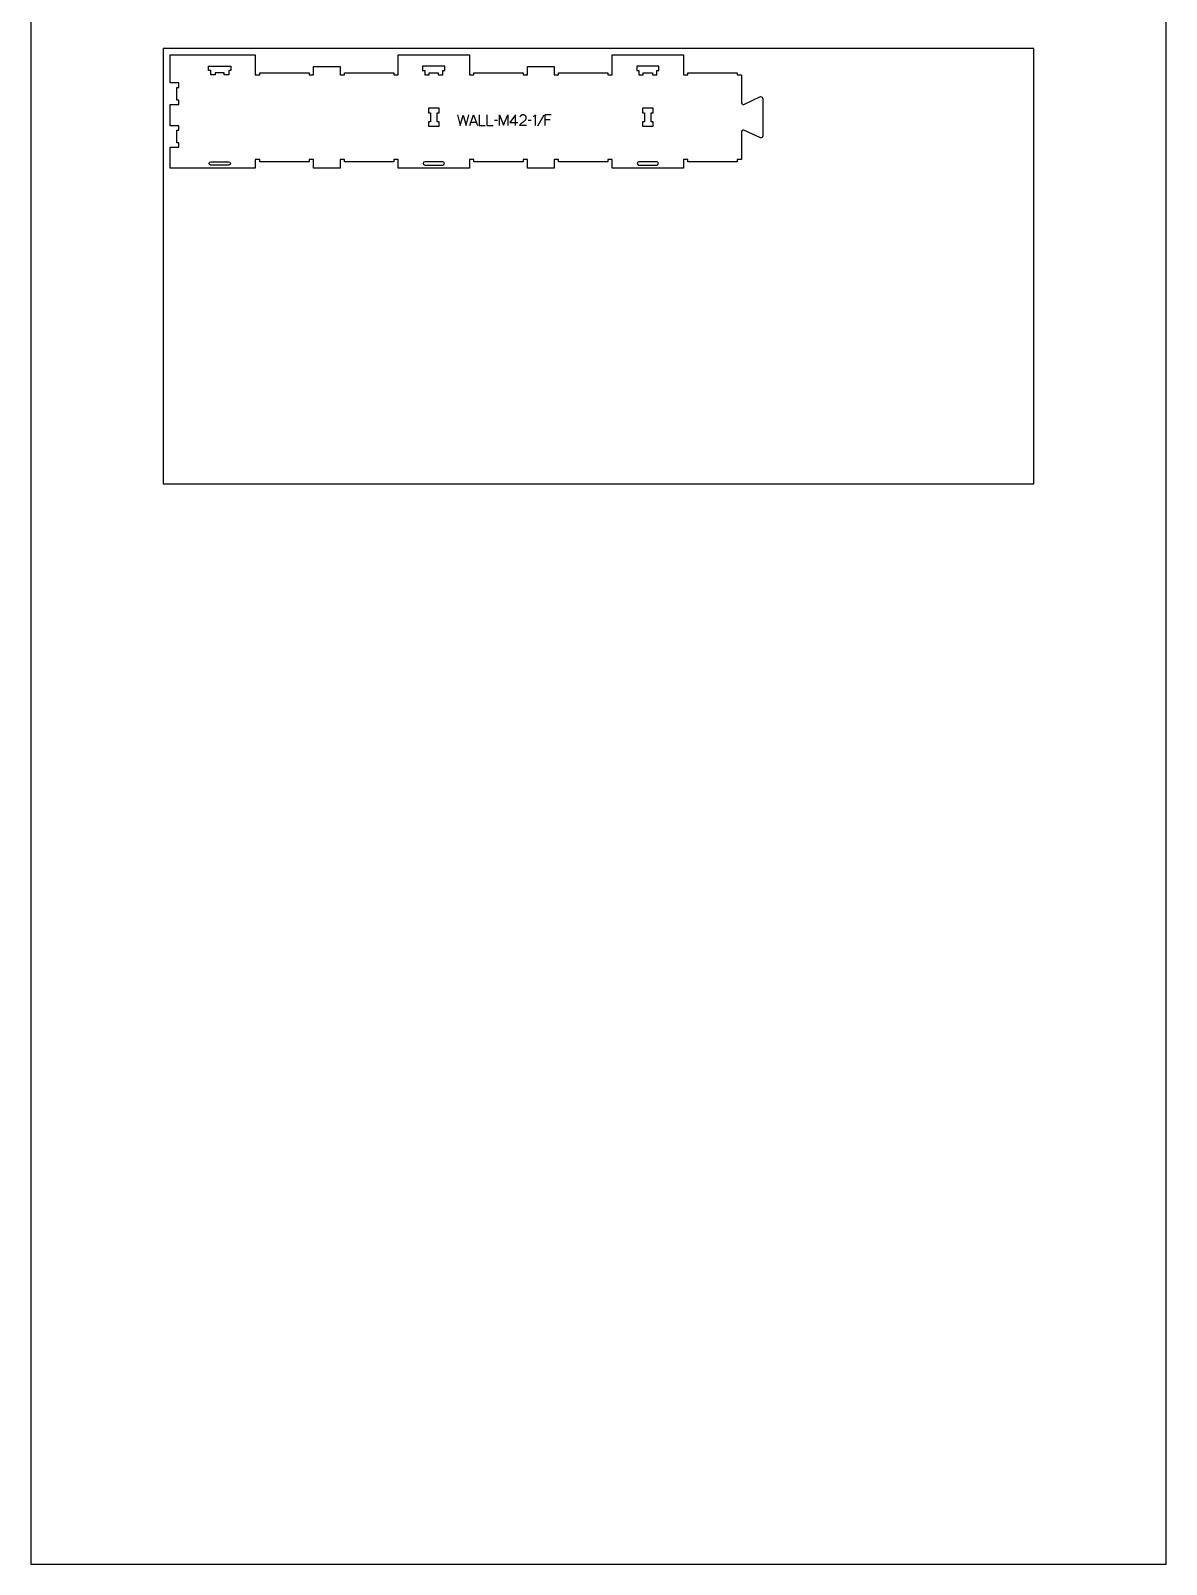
# Model space of a CAD drawing. Extents: x -20252 to -17068, y -27186 to -19593.
# Drawn here: x -20252 to -17068, y -27186 to -22887 of the extents above; entities that cross this region are included whole.
import ezdxf

# ---------------------------------------------------------------- set-up
doc = ezdxf.new("R2010")
doc.units = 0
for name, color, linetype in [('0_SHEET_SPRUCEPLY_2440X122', 1, 'CONTINUOUS'), ('1_ANYTOOL_1MMDEEP_LABELS_S', 2, 'CONTINUOUS'), ('3_ANYTOOL_CUTTHROUGH_INSID', 4, 'CONTINUOUS'), ('4_ANYTOOL_CUTTHROUGH_OUTSI', 5, 'CONTINUOUS'), ('DONOTCUT', 18, 'CONTINUOUS')]:
    doc.layers.add(name, color=color, linetype=linetype)

msp = doc.modelspace()

# ---------------------------------------------------------------- linework, layer by layer
at = {"layer": '0_SHEET_SPRUCEPLY_2440X122'}
msp.add_lwpolyline([(-19879.9, -22936.7), (-19879.9, -24156.7), (-17439.9, -24156.7), (-17439.9, -22936.7)], close=True, dxfattribs=at)
at = {"layer": '1_ANYTOOL_1MMDEEP_LABELS_S'}
for points in [[(-19055.5, -23122.8), (-19047.8, -23152.8), (-19039.3, -23123.7), (-19030.9, -23152.8), (-19023.4, -23122.8)], [(-19020.8, -23152.8), (-19009.9, -23122.8), (-18998.8, -23152.8)], [(-18994.6, -23122.8), (-18994.6, -23152.8), (-18977.5, -23152.8)], [(-18972.7, -23122.8), (-18972.7, -23152.8), (-18955.6, -23152.8)], [(-18937.9, -23152.8), (-18937.9, -23122.8), (-18925.9, -23151.2), (-18913.9, -23122.9), (-18913.9, -23152.8)], [(-18892.3, -23152.8), (-18892.3, -23122.8), (-18908.3, -23144.2)], [(-18862.1, -23152.8), (-18880.4, -23152.7), (-18880.2, -23152.3), (-18880.2, -23152), (-18880.1, -23151.8), (-18880, -23151.6), (-18879.9, -23151.4), (-18879.8, -23151.2), (-18879.7, -23151), (-18879.6, -23150.7), (-18879.5, -23150.5), (-18879.4, -23150.3), (-18879.3, -23150.1), (-18879.2, -23149.9), (-18879.1, -23149.7), (-18878.9, -23149.5), (-18878.8, -23149.3), (-18878.7, -23149.2), (-18878.6, -23149), (-18878.4, -23148.8), (-18878.3, -23148.6), (-18878.1, -23148.4), (-18878, -23148.2), (-18877.8, -23148.1), (-18877.7, -23147.9), (-18877.5, -23147.7), (-18877.4, -23147.5), (-18877.2, -23147.4), (-18877, -23147.2), (-18876.9, -23147), (-18876.7, -23146.9), (-18876.3, -23146.6), (-18874.9, -23145.4), (-18873.4, -23144.2), (-18871.9, -23143), (-18870.3, -23141.9), (-18869.6, -23141.3), (-18868.9, -23140.8), (-18868.1, -23140.2), (-18867.5, -23139.6), (-18866.8, -23139), (-18866.1, -23138.4), (-18865.5, -23137.8), (-18864.9, -23137.2), (-18864.8, -23137), (-18864.6, -23136.9), (-18864.5, -23136.7), (-18864.4, -23136.5), (-18864.2, -23136.4), (-18864.1, -23136.2), (-18864, -23136), (-18863.9, -23135.9), (-18863.8, -23135.7), (-18863.7, -23135.5), (-18863.6, -23135.3), (-18863.5, -23135.1), (-18863.4, -23135), (-18863.3, -23134.8), (-18863.2, -23134.6), (-18863.2, -23134.4), (-18863.1, -23134.2), (-18863, -23134), (-18863, -23133.8), (-18862.9, -23133.6), (-18862.8, -23133.4), (-18862.8, -23133.2), (-18862.7, -23133), (-18862.7, -23132.8), (-18862.7, -23132.6), (-18862.6, -23132.4), (-18862.6, -23132.1), (-18862.6, -23131.9), (-18862.6, -23131.7), (-18862.6, -23131.5), (-18862.6, -23131.3), (-18862.6, -23131), (-18862.6, -23130.8), (-18862.6, -23130.5), (-18862.6, -23130.3), (-18862.6, -23130.1), (-18862.6, -23129.8), (-18862.6, -23129.6), (-18862.7, -23129.4), (-18862.7, -23129.1), (-18862.8, -23128.9), (-18862.8, -23128.7), (-18862.9, -23128.5), (-18862.9, -23128.3), (-18863, -23128.1), (-18863, -23127.9), (-18863.1, -23127.7), (-18863.2, -23127.5), (-18863.3, -23127.3), (-18863.4, -23127.1), (-18863.5, -23126.9), (-18863.5, -23126.8), (-18863.6, -23126.6), (-18863.8, -23126.4), (-18863.9, -23126.2), (-18864, -23126.1), (-18864.1, -23125.9), (-18864.2, -23125.8), (-18864.4, -23125.6), (-18864.5, -23125.5), (-18864.6, -23125.3), (-18864.8, -23125.2), (-18864.9, -23125), (-18865.1, -23124.9), (-18865.2, -23124.8), (-18865.4, -23124.7), (-18865.6, -23124.5), (-18865.7, -23124.4), (-18865.9, -23124.3), (-18866.1, -23124.2), (-18866.3, -23124.1), (-18866.4, -23124), (-18866.6, -23123.9), (-18866.8, -23123.8), (-18867, -23123.7), (-18867.2, -23123.6), (-18867.4, -23123.5), (-18867.6, -23123.5), (-18867.8, -23123.4), (-18868, -23123.3), (-18868.2, -23123.3), (-18868.4, -23123.2), (-18868.6, -23123.2), (-18868.8, -23123.1), (-18869, -23123.1), (-18869.2, -23123), (-18869.4, -23123), (-18869.6, -23122.9), (-18869.9, -23122.9), (-18870.1, -23122.9), (-18870.3, -23122.9), (-18870.5, -23122.8), (-18870.8, -23122.8), (-18871, -23122.8), (-18871.5, -23122.8), (-18871.8, -23122.8), (-18872.2, -23122.8), (-18872.6, -23122.9), (-18872.9, -23122.9), (-18873.2, -23122.9), (-18873.6, -23123), (-18873.9, -23123.1), (-18874.2, -23123.1), (-18874.5, -23123.2), (-18874.7, -23123.3), (-18874.8, -23123.3), (-18875, -23123.4), (-18875.1, -23123.4), (-18875.3, -23123.5), (-18875.4, -23123.5), (-18875.6, -23123.6), (-18875.7, -23123.7), (-18875.9, -23123.7), (-18876, -23123.8), (-18876.1, -23123.9), (-18876.3, -23123.9), (-18876.4, -23124), (-18876.6, -23124.1), (-18876.7, -23124.2), (-18876.8, -23124.2), (-18876.9, -23124.3), (-18877.1, -23124.4), (-18877.2, -23124.5), (-18877.3, -23124.6), (-18877.4, -23124.7), (-18877.6, -23124.8), (-18877.7, -23124.9), (-18877.8, -23125), (-18877.9, -23125.1), (-18878, -23125.2), (-18878.1, -23125.3), (-18878.3, -23125.4), (-18878.4, -23125.6), (-18878.5, -23125.7), (-18878.6, -23125.8), (-18878.7, -23125.9), (-18878.9, -23126.2), (-18879.1, -23126.4), (-18879.3, -23126.7), (-18879.4, -23127), (-18879.6, -23127.3), (-18879.8, -23127.6), (-18880, -23127.9)], [(-18836.2, -23152.8), (-18836.2, -23122.8), (-18836.3, -23122.9), (-18836.3, -23123.1), (-18836.3, -23123.2), (-18836.4, -23123.4), (-18836.4, -23123.5), (-18836.4, -23123.6), (-18836.5, -23123.8), (-18836.5, -23123.9), (-18836.6, -23124), (-18836.6, -23124.1), (-18836.7, -23124.2), (-18836.7, -23124.3), (-18836.7, -23124.3), (-18836.8, -23124.4), (-18836.8, -23124.4), (-18836.8, -23124.5), (-18836.9, -23124.6), (-18836.9, -23124.6), (-18836.9, -23124.7), (-18837, -23124.7), (-18837, -23124.8), (-18837.1, -23124.8), (-18837.1, -23124.9), (-18837.1, -23124.9), (-18837.2, -23125), (-18837.2, -23125), (-18837.3, -23125.1), (-18837.3, -23125.1), (-18837.4, -23125.2), (-18837.4, -23125.2), (-18837.5, -23125.3), (-18837.5, -23125.3), (-18837.6, -23125.4), (-18837.7, -23125.5), (-18837.8, -23125.6), (-18837.9, -23125.7), (-18838.1, -23125.8), (-18838.2, -23125.8), (-18838.3, -23125.9), (-18838.4, -23126), (-18838.6, -23126), (-18838.7, -23126.1), (-18838.9, -23126.2), (-18839.1, -23126.3), (-18839.4, -23126.4), (-18839.7, -23126.5), (-18840, -23126.6), (-18840.3, -23126.7), (-18840.6, -23126.8), (-18840.8, -23126.8), (-18841.1, -23126.9), (-18841.4, -23127), (-18841.7, -23127), (-18841.9, -23127), (-18842.2, -23127.1), (-18842.5, -23127.1), (-18842.7, -23127.1), (-18843, -23127.1), (-18843.2, -23127.1)], [(-18813.5, -23123.3), (-18830.7, -23154.1)], [(-18792.3, -23122.8), (-18809.9, -23122.8), (-18809.9, -23152.8)], [(-19017.3, -23143.3), (-19002.4, -23143.3)], [(-18943, -23138.9), (-18951.8, -23139)], [(-18908.3, -23144.2), (-18886.5, -23144.2)], [(-18848.4, -23138.9), (-18857.2, -23139)], [(-18795.4, -23136.8), (-18809.9, -23136.8)]]:
    msp.add_lwpolyline(points, dxfattribs=at)
at = {"layer": '3_ANYTOOL_CUTTHROUGH_INSID', "color": 4}
for points in [[(-19708.9, -23004.7), (-19734.4, -23004.7), (-19734.4, -23010.7), (-19746.9, -23010.7), (-19746.9, -22998.7), (-19752.9, -22998.7), (-19752.9, -22986.2), (-19690.4, -22986.2), (-19690.4, -22998.7), (-19696.4, -22998.7), (-19696.4, -23010.7), (-19708.9, -23010.7)], [(-19108.9, -23004.7), (-19108.9, -23010.7), (-19096.4, -23010.7), (-19096.4, -22998.7), (-19090.4, -22998.7), (-19090.4, -22986.2), (-19152.9, -22986.2), (-19152.9, -22998.7), (-19146.9, -22998.7), (-19146.9, -23010.7), (-19134.4, -23010.7), (-19134.4, -23004.7)], [(-18508.9, -23004.7), (-18508.9, -23010.7), (-18496.4, -23010.7), (-18496.4, -22998.7), (-18490.4, -22998.7), (-18490.4, -22986.2), (-18552.9, -22986.2), (-18552.9, -22998.7), (-18546.9, -22998.7), (-18546.9, -23010.7), (-18534.4, -23010.7), (-18534.4, -23004.7)], [(-19130.9, -23116.7), (-19130.9, -23142.2), (-19136.9, -23142.2), (-19136.9, -23154.7), (-19106.4, -23154.7), (-19106.4, -23142.2), (-19112.4, -23142.2), (-19112.4, -23116.7), (-19106.4, -23116.7), (-19106.4, -23104.2), (-19136.9, -23104.2), (-19136.9, -23116.7)], [(-18530.9, -23116.7), (-18530.9, -23142.2), (-18536.9, -23142.2), (-18536.9, -23154.7), (-18506.4, -23154.7), (-18506.4, -23142.2), (-18512.4, -23142.2), (-18512.4, -23116.7), (-18506.4, -23116.7), (-18506.4, -23104.2), (-18536.9, -23104.2), (-18536.9, -23116.7)]]:
    msp.add_lwpolyline(points, close=True, dxfattribs=at)
for points in [[(-19746.7, -23263.7, -1), (-19746.7, -23254.2), (-19696.7, -23254.2, -1), (-19696.7, -23263.7)], [(-19146.7, -23263.7), (-19096.7, -23263.7, 1), (-19096.7, -23254.2), (-19146.7, -23254.2, 1)], [(-18546.7, -23263.7), (-18496.7, -23263.7, 1), (-18496.7, -23254.2), (-18546.7, -23254.2, 1)]]:
    msp.add_lwpolyline(points, format="xyb", close=True, dxfattribs=at)
at = {"layer": '4_ANYTOOL_CUTTHROUGH_OUTSI', "color": 5}
msp.add_lwpolyline([(-19609.4, -23254.2), (-19609.4, -23248.2), (-19621.9, -23248.2), (-19621.9, -23272.2), (-19860.2, -23272.2), (-19860.2, -23213.7), (-19836.2, -23213.7), (-19836.2, -23201.2), (-19842.2, -23201.2), (-19842.2, -23165.7), (-19836.2, -23165.7), (-19836.2, -23153.2), (-19860.2, -23153.2), (-19860.2, -23093.7), (-19836.2, -23093.7), (-19836.2, -23081.2), (-19842.2, -23081.2), (-19842.2, -23045.7), (-19836.2, -23045.7), (-19836.2, -23033.2), (-19860.2, -23033.2), (-19860.2, -22954.7), (-19621.9, -22954.7), (-19621.9, -23010.7), (-19609.4, -23010.7), (-19609.4, -23004.7), (-19571.7, -23004.7), (-19471.4, -23004.7), (-19471.4, -23010.7), (-19458.9, -23010.7), (-19458.9, -22986.7), (-19384.4, -22986.7), (-19384.4, -23010.7), (-19371.9, -23010.7), (-19371.9, -23004.7), (-19233.9, -23004.7), (-19233.9, -23010.7), (-19221.4, -23010.7), (-19221.4, -22954.7), (-19021.9, -22954.7), (-19021.9, -23010.5), (-19021.9, -23010.7), (-19009.4, -23010.7), (-19009.4, -23004.7), (-18871.4, -23004.7), (-18871.4, -23010.7), (-18858.9, -23010.7), (-18858.9, -22986.7), (-18784.4, -22986.7), (-18784.4, -23010.7), (-18771.9, -23010.7), (-18771.9, -23004.7), (-18633.9, -23004.7), (-18633.9, -23010.7), (-18621.4, -23010.7), (-18621.4, -22954.7), (-18421.9, -22954.7), (-18421.9, -23010.5), (-18421.9, -23010.7), (-18409.4, -23010.7), (-18409.4, -23004.7), (-18271.4, -23004.7), (-18271.4, -23010.7), (-18259.4, -23010.7), (-18259.4, -23087.4), (-18259.4, -23087.4, 0.463455), (-18252.1, -23093.6), (-18252.1, -23093.6), (-18252.1, -23093.5), (-18206.1, -23071.7), (-18206.1, -23071.7, -0.461625), (-18199.4, -23077.4), (-18199.4, -23181.6, -0.461625), (-18206.1, -23187.3), (-18252.1, -23165.4), (-18252.1, -23165.4), (-18252.1, -23165.4, 0.463455), (-18259.4, -23171.6), (-18259.4, -23248.2), (-18271.4, -23248.2), (-18271.4, -23254.2), (-18409.4, -23254.2), (-18409.4, -23248.2), (-18421.9, -23248.2), (-18421.9, -23248.5), (-18421.9, -23272.2), (-18621.4, -23272.2), (-18621.4, -23248.5), (-18621.4, -23248.2), (-18633.9, -23248.2), (-18633.9, -23254.2), (-18771.9, -23254.2), (-18771.9, -23248.2), (-18784.4, -23248.2), (-18784.4, -23272.2), (-18858.9, -23272.2), (-18858.9, -23248.2), (-18871.4, -23248.2), (-18871.4, -23254.2), (-19009.4, -23254.2), (-19009.4, -23248.2), (-19021.9, -23248.2), (-19021.9, -23248.5), (-19021.9, -23272.2), (-19221.4, -23272.2), (-19221.4, -23248.5), (-19221.4, -23248.2), (-19233.9, -23248.2), (-19233.9, -23254.2), (-19371.9, -23254.2), (-19371.9, -23248.2), (-19384.4, -23248.2), (-19384.4, -23272.2), (-19458.9, -23272.2), (-19458.9, -23248.2), (-19471.4, -23248.2), (-19471.4, -23254.2), (-19571.7, -23254.2), (-19609.4, -23254.2)], format="xyb", close=True, dxfattribs=at)
at = {"layer": 'DONOTCUT'}
msp.add_lwpolyline([(-20251.6, -27186.1), (-17068.2, -27186.1), (-17068.2, -19592.7), (-20251.6, -19592.7)], close=True, dxfattribs=at)

doc.saveas('drawing.dxf')
